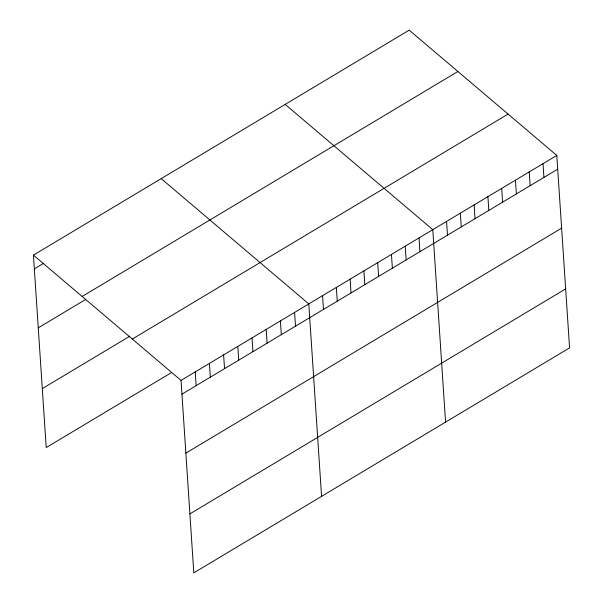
<?xml version="1.0" encoding="UTF-8"?>
<svg xmlns="http://www.w3.org/2000/svg" width="603" height="603" viewBox="0 0 603 603"><rect width="100%" height="100%" fill="white"/><g stroke="black" fill="none" stroke-linecap="round" stroke-linejoin="round"><path stroke-width="0.9" d="M33.429 255.122L409.188 30.15L556.788 155.431L569.571 347.878L193.812 572.85L181.036 380.403L33.429 255.122L46.212 447.569L171.599 372.496M34.341 268.885L43.808 263.217M82.136 296.465L457.896 71.493M38.26 327.851L85.573 299.518M42.293 388.603L129.833 336.195M132.321 339.059L508.08 114.088M181.036 380.403L556.788 155.431M181.948 394.158L557.7 169.187M185.86 453.132L561.619 228.153M189.9 513.884L565.652 288.905M285.189 104.394L432.788 229.668L445.572 422.115M161.189 178.631L308.789 303.912L321.572 496.359M543.009 163.677L543.929 177.433M529.23 171.93L530.15 185.686M515.452 180.176L516.372 193.932M501.681 188.422L502.593 202.186M487.902 196.676L488.814 210.432M474.124 204.922L475.036 218.678M460.345 213.176L461.257 226.932M446.567 221.422L447.479 235.178M419.01 237.921L419.922 251.677M405.231 246.167L406.151 259.931M391.453 254.421L392.372 268.177M377.682 262.667L378.594 276.423M363.903 270.913L364.815 284.676M350.124 279.166L351.036 292.922M336.346 287.412L337.258 301.176M322.567 295.666L323.479 309.422M294.596 312.414L295.508 326.17M280.403 320.909L281.315 334.665M266.202 329.411L267.121 343.167M252.009 337.906L252.921 351.67M237.816 346.408L238.728 360.164M223.615 354.903L224.535 368.667M209.422 363.405L210.334 377.161M195.229 371.908L196.141 385.664"/></g></svg>
